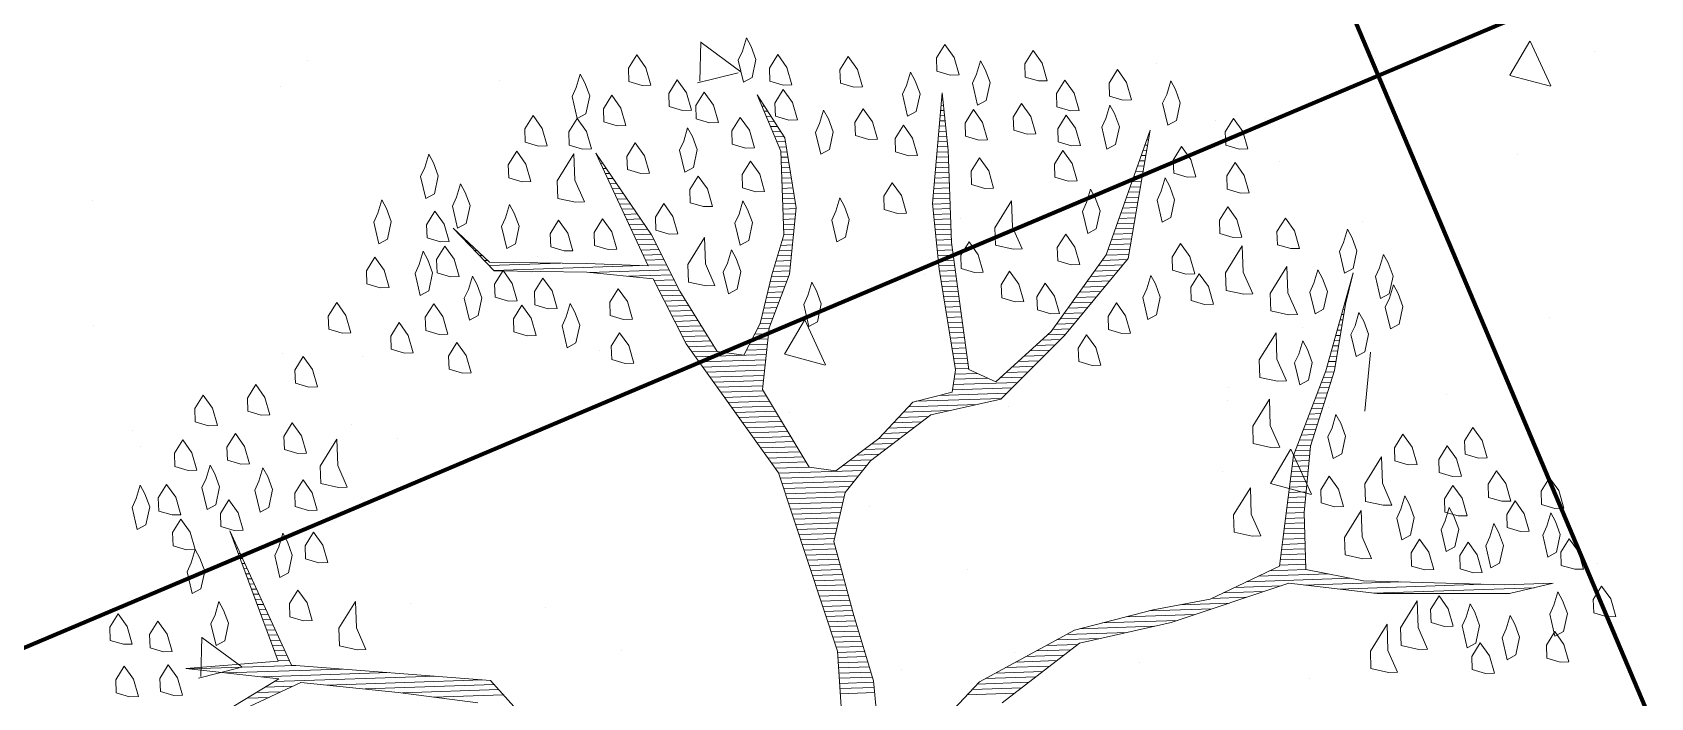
# Model space of a CAD drawing. Header units: millimetres. Extents: x 111 to 1506, y 14 to 566.
# Drawn here: x 249.365 to 251.54, y 180.723 to 181.618 of the extents above; entities that cross this region are included whole.
import ezdxf

# ---------------------------------------------------------------- set-up
doc = ezdxf.new("R2010")
doc.units = ezdxf.units.MM
for name, color, linetype, lineweight in [('ARBOLES', 78, 'Continuous', 5), ('G', 254, 'Continuous', 5), ('GRASS', 56, 'Continuous', 0)]:
    doc.layers.add(name, color=color, linetype=linetype, lineweight=lineweight)

# ---------------------------------------------------------------- blocks, each defined once
blk = doc.blocks.new('*X16')
at = {"color": 0}
for p, q in [((17.5775, 17.92), (17.578, 17.92)), ((17.5814, 17.91), (17.584, 17.91)), ((17.5852, 17.9), (17.59, 17.9)), ((17.5891, 17.89), (17.596, 17.89)), ((17.5929, 17.88), (17.602, 17.88)), ((17.9297, 17.88), (17.9364, 17.88)), ((17.9309, 17.89), (17.9356, 17.89)), ((17.9321, 17.9), (17.9348, 17.9)), ((17.9333, 17.91), (17.9341, 17.91)), ((17.5967, 17.87), (17.608, 17.87)), ((17.6006, 17.86), (17.614, 17.86)), ((17.6044, 17.85), (17.62, 17.85)), ((17.9261, 17.85), (17.9387, 17.85)), ((17.9273, 17.86), (17.9379, 17.86)), ((17.9285, 17.87), (17.9371, 17.87)), ((17.2621, 17.82), (17.2622, 17.82)), ((17.6083, 17.84), (17.626, 17.84)), ((17.6121, 17.83), (17.6285, 17.83)), ((17.616, 17.82), (17.6298, 17.82)), ((17.9225, 17.82), (17.941, 17.82)), ((17.9237, 17.83), (17.9402, 17.83)), ((17.9249, 17.84), (17.9395, 17.84)), ((18.33, 17.82), (18.3316, 17.82)), ((17.2663, 17.81), (17.2685, 17.81)), ((17.2706, 17.8), (17.2748, 17.8)), ((17.2748, 17.79), (17.2811, 17.79)), ((17.6191, 17.81), (17.631, 17.81)), ((17.6191, 17.8), (17.6323, 17.8)), ((17.6191, 17.79), (17.6335, 17.79)), ((17.9189, 17.79), (17.9423, 17.79)), ((17.9201, 17.8), (17.9423, 17.8)), ((17.9213, 17.81), (17.9418, 17.81)), ((18.3182, 17.79), (18.3254, 17.79)), ((18.3221, 17.8), (18.3275, 17.8)), ((18.3261, 17.81), (18.3296, 17.81)), ((17.279, 17.78), (17.2874, 17.78)), ((17.2832, 17.77), (17.2937, 17.77)), ((17.2875, 17.76), (17.3001, 17.76)), ((17.6191, 17.78), (17.6348, 17.78)), ((17.6191, 17.77), (17.636, 17.77)), ((17.6191, 17.76), (17.6373, 17.76)), ((17.9153, 17.76), (17.9423, 17.76)), ((17.9165, 17.77), (17.9423, 17.77)), ((17.9177, 17.78), (17.9423, 17.78)), ((18.3064, 17.76), (18.3192, 17.76)), ((18.3104, 17.77), (18.3213, 17.77)), ((18.3143, 17.78), (18.3234, 17.78)), ((17.2917, 17.75), (17.3064, 17.75)), ((17.2959, 17.74), (17.3127, 17.74)), ((17.3002, 17.73), (17.319, 17.73)), ((17.6191, 17.75), (17.6385, 17.75)), ((17.6191, 17.74), (17.6398, 17.74)), ((17.6191, 17.73), (17.641, 17.73)), ((17.9117, 17.73), (17.9423, 17.73)), ((17.9129, 17.74), (17.9423, 17.74)), ((17.9141, 17.75), (17.9423, 17.75)), ((18.2946, 17.73), (18.313, 17.73)), ((18.2986, 17.74), (18.3151, 17.74)), ((18.3025, 17.75), (18.3171, 17.75)), ((17.3044, 17.72), (17.3253, 17.72)), ((17.3086, 17.71), (17.3316, 17.71)), ((17.3129, 17.7), (17.3379, 17.7)), ((17.6191, 17.72), (17.6423, 17.72)), ((17.6191, 17.71), (17.6435, 17.71)), ((17.6191, 17.7), (17.6445, 17.7)), ((17.9083, 17.7), (17.9423, 17.7)), ((17.9093, 17.71), (17.9423, 17.71)), ((17.9105, 17.72), (17.9423, 17.72)), ((18.2829, 17.7), (18.3068, 17.7)), ((18.2868, 17.71), (18.3089, 17.71)), ((18.2907, 17.72), (18.3109, 17.72)), ((16.9852, 17.68), (16.9856, 17.68)), ((16.9942, 17.67), (16.9956, 17.67)), ((17.3171, 17.69), (17.3443, 17.69)), ((17.3213, 17.68), (17.3506, 17.68)), ((17.3256, 17.67), (17.3569, 17.67)), ((17.6191, 17.69), (17.6431, 17.69)), ((17.6191, 17.68), (17.6418, 17.68)), ((17.6191, 17.67), (17.6405, 17.67)), ((17.909, 17.69), (17.9423, 17.69)), ((17.9097, 17.68), (17.9423, 17.68)), ((17.9103, 17.67), (17.9423, 17.67)), ((18.2711, 17.67), (18.3006, 17.67)), ((18.275, 17.68), (18.3027, 17.68)), ((18.2789, 17.69), (18.3047, 17.69)), ((17.0032, 17.66), (17.0056, 17.66)), ((17.0122, 17.65), (17.0156, 17.65)), ((17.0212, 17.64), (17.0256, 17.64)), ((17.0302, 17.63), (17.0356, 17.63)), ((17.3298, 17.66), (17.3632, 17.66)), ((17.334, 17.65), (17.368, 17.65)), ((17.3382, 17.64), (17.3727, 17.64)), ((17.3425, 17.63), (17.3773, 17.63)), ((17.6124, 17.63), (17.6351, 17.63)), ((17.6157, 17.64), (17.6365, 17.64)), ((17.619, 17.65), (17.6378, 17.65)), ((17.6191, 17.66), (17.6391, 17.66)), ((17.911, 17.66), (17.9423, 17.66)), ((17.9117, 17.65), (17.9423, 17.65)), ((17.9123, 17.64), (17.9423, 17.64)), ((17.913, 17.63), (17.9423, 17.63)), ((18.2554, 17.63), (18.2923, 17.63)), ((18.2593, 17.64), (18.2944, 17.64)), ((18.2632, 17.65), (18.2965, 17.65)), ((18.2671, 17.66), (18.2985, 17.66)), ((17.0392, 17.62), (17.0456, 17.62)), ((17.0482, 17.61), (17.1861, 17.61)), ((17.0572, 17.6), (17.3444, 17.6)), ((17.3467, 17.62), (17.3819, 17.62)), ((17.3509, 17.61), (17.3865, 17.61)), ((17.3552, 17.6), (17.3911, 17.6)), ((17.6024, 17.6), (17.6311, 17.6)), ((17.6057, 17.61), (17.6325, 17.61)), ((17.6091, 17.62), (17.6338, 17.62)), ((17.9137, 17.62), (17.9428, 17.62)), ((17.9143, 17.61), (17.9438, 17.61)), ((17.915, 17.6), (17.9448, 17.6)), ((18.2436, 17.6), (18.2861, 17.6)), ((18.2475, 17.61), (18.2882, 17.61)), ((18.2514, 17.62), (18.2903, 17.62)), ((17.2417, 17.59), (17.3957, 17.59)), ((17.3167, 17.58), (17.4003, 17.58)), ((17.3657, 17.57), (17.405, 17.57)), ((17.5926, 17.57), (17.6261, 17.57)), ((17.5957, 17.58), (17.6285, 17.58)), ((17.5991, 17.59), (17.6298, 17.59)), ((17.9157, 17.59), (17.9459, 17.59)), ((17.9163, 17.58), (17.9469, 17.58)), ((17.9172, 17.57), (17.9479, 17.57)), ((18.2241, 17.57), (18.2717, 17.57)), ((18.2317, 17.58), (18.2805, 17.58)), ((18.2394, 17.59), (18.284, 17.59)), ((17.3704, 17.56), (17.4096, 17.56)), ((17.3751, 17.55), (17.4142, 17.55)), ((17.3797, 17.54), (17.4197, 17.54)), ((17.5844, 17.54), (17.6136, 17.54)), ((17.5872, 17.55), (17.6178, 17.55)), ((17.5899, 17.56), (17.6219, 17.56)), ((17.9186, 17.56), (17.949, 17.56)), ((17.9199, 17.55), (17.95, 17.55)), ((17.9212, 17.54), (17.951, 17.54)), ((18.2011, 17.54), (18.2452, 17.54)), ((18.2088, 17.55), (18.254, 17.55)), ((18.2164, 17.56), (18.2628, 17.56)), ((17.3844, 17.53), (17.4254, 17.53)), ((17.3891, 17.52), (17.4311, 17.52)), ((17.3937, 17.51), (17.4369, 17.51)), ((17.5762, 17.51), (17.6011, 17.51)), ((17.579, 17.52), (17.6053, 17.52)), ((17.5817, 17.53), (17.6094, 17.53)), ((17.9225, 17.53), (17.9521, 17.53)), ((17.9238, 17.52), (17.9531, 17.52)), ((17.9251, 17.51), (17.9541, 17.51)), ((18.1782, 17.51), (18.2187, 17.51)), ((18.1858, 17.52), (18.2276, 17.52)), ((18.1935, 17.53), (18.2364, 17.53)), ((18.7067, 17.51), (18.7077, 17.51)), ((18.7099, 17.52), (18.7105, 17.52)), ((18.7131, 17.53), (18.7134, 17.53)), ((17.3984, 17.5), (17.4426, 17.5)), ((17.4031, 17.49), (17.4483, 17.49)), ((17.4077, 17.48), (17.454, 17.48)), ((17.568, 17.48), (17.5886, 17.48)), ((17.5708, 17.49), (17.5928, 17.49)), ((17.5735, 17.5), (17.5969, 17.5)), ((17.9264, 17.5), (17.9552, 17.5)), ((17.9277, 17.49), (17.9562, 17.49)), ((17.929, 17.48), (17.9572, 17.48)), ((18.1553, 17.48), (18.1923, 17.48)), ((18.1629, 17.49), (18.2011, 17.49)), ((18.1706, 17.5), (18.2099, 17.5)), ((18.6971, 17.48), (18.6991, 17.48)), ((18.7003, 17.49), (18.7019, 17.49)), ((18.7035, 17.5), (18.7048, 17.5)), ((17.4124, 17.47), (17.4597, 17.47)), ((17.4171, 17.46), (17.4654, 17.46)), ((17.4217, 17.45), (17.4711, 17.45)), ((17.5509, 17.45), (17.582, 17.45)), ((17.5566, 17.46), (17.5834, 17.46)), ((17.5623, 17.47), (17.5849, 17.47)), ((17.9303, 17.47), (17.9583, 17.47)), ((17.9316, 17.46), (17.9593, 17.46)), ((17.9329, 17.45), (17.9604, 17.45)), ((18.1323, 17.45), (18.1658, 17.45)), ((18.14, 17.46), (18.1746, 17.46)), ((18.1476, 17.47), (18.1834, 17.47)), ((18.6876, 17.45), (18.6931, 17.45)), ((18.6908, 17.46), (18.6951, 17.46)), ((18.694, 17.47), (18.6971, 17.47)), ((17.4276, 17.44), (17.4769, 17.44)), ((17.4343, 17.43), (17.4826, 17.43)), ((17.441, 17.42), (17.5777, 17.42)), ((17.5394, 17.43), (17.5792, 17.43)), ((17.5452, 17.44), (17.5806, 17.44)), ((17.9342, 17.44), (17.9614, 17.44)), ((17.9355, 17.43), (17.9624, 17.43)), ((17.9368, 17.42), (17.9635, 17.42)), ((18.0985, 17.42), (18.136, 17.42)), ((18.1103, 17.43), (18.1467, 17.43)), ((18.1221, 17.44), (18.157, 17.44)), ((18.6781, 17.42), (18.6871, 17.42)), ((18.6812, 17.43), (18.6891, 17.43)), ((18.6844, 17.44), (18.6911, 17.44)), ((17.4476, 17.41), (17.5763, 17.41)), ((17.4543, 17.4), (17.5749, 17.4)), ((17.461, 17.39), (17.5734, 17.39)), ((17.4676, 17.38), (17.572, 17.38)), ((17.9381, 17.41), (17.9645, 17.41)), ((17.9394, 17.4), (17.9655, 17.4)), ((17.9407, 17.39), (17.9666, 17.39)), ((17.942, 17.38), (17.9676, 17.38)), ((18.0512, 17.38), (18.0931, 17.38)), ((18.063, 17.39), (18.1038, 17.39)), ((18.0748, 17.4), (18.1146, 17.4)), ((18.0867, 17.41), (18.1253, 17.41)), ((18.6653, 17.38), (18.6791, 17.38)), ((18.6685, 17.39), (18.6811, 17.39)), ((18.6717, 17.4), (18.6831, 17.4)), ((18.6749, 17.41), (18.6851, 17.41)), ((17.4743, 17.37), (17.5706, 17.37)), ((17.481, 17.36), (17.5692, 17.36)), ((17.4876, 17.35), (17.5695, 17.35)), ((17.9367, 17.35), (18.061, 17.35)), ((17.9387, 17.36), (18.004, 17.36)), ((17.9407, 17.37), (17.984, 17.37)), ((18.0276, 17.36), (18.0717, 17.36)), ((18.0394, 17.37), (18.0824, 17.37)), ((18.6555, 17.35), (18.6727, 17.35)), ((18.659, 17.36), (18.6751, 17.36)), ((18.6621, 17.37), (18.6771, 17.37)), ((17.4943, 17.34), (17.5751, 17.34)), ((17.501, 17.33), (17.5807, 17.33)), ((17.5076, 17.32), (17.5862, 17.32)), ((17.8637, 17.32), (18.0288, 17.32)), ((17.9087, 17.33), (18.0396, 17.33)), ((17.9347, 17.34), (18.0503, 17.34)), ((18.6429, 17.32), (18.6621, 17.32)), ((18.6471, 17.33), (18.6656, 17.33)), ((18.6513, 17.34), (18.6692, 17.34)), ((17.5143, 17.31), (17.5918, 17.31)), ((17.521, 17.3), (17.5973, 17.3)), ((17.5276, 17.29), (17.6029, 17.29)), ((17.8287, 17.29), (17.887, 17.29)), ((17.8387, 17.3), (17.9283, 17.3)), ((17.8487, 17.31), (17.9816, 17.31)), ((18.6303, 17.29), (18.6515, 17.29)), ((18.6345, 17.3), (18.6551, 17.3)), ((18.6387, 17.31), (18.6586, 17.31)), ((17.5343, 17.28), (17.6084, 17.28)), ((17.541, 17.27), (17.614, 17.27)), ((17.5476, 17.26), (17.6195, 17.26)), ((17.7987, 17.26), (17.845, 17.26)), ((17.8087, 17.27), (17.859, 17.27)), ((17.8187, 17.28), (17.873, 17.28)), ((18.6176, 17.26), (18.6409, 17.26)), ((18.6218, 17.27), (18.6445, 17.27)), ((18.626, 17.28), (18.648, 17.28)), ((17.5543, 17.25), (17.6251, 17.25)), ((17.561, 17.24), (17.6307, 17.24)), ((17.5676, 17.23), (17.6362, 17.23)), ((17.7599, 17.23), (17.803, 17.23)), ((17.7741, 17.24), (17.817, 17.24)), ((17.7884, 17.25), (17.831, 17.25)), ((18.605, 17.23), (18.6303, 17.23)), ((18.6092, 17.24), (18.6339, 17.24)), ((18.6134, 17.25), (18.6374, 17.25)), ((17.5743, 17.22), (17.6418, 17.22)), ((17.581, 17.21), (17.6473, 17.21)), ((17.5876, 17.2), (17.6529, 17.2)), ((17.717, 17.2), (17.7653, 17.2)), ((17.7313, 17.21), (17.775, 17.21)), ((17.7456, 17.22), (17.789, 17.22)), ((18.5924, 17.2), (18.6215, 17.2)), ((18.5966, 17.21), (18.6233, 17.21)), ((18.6008, 17.22), (18.6268, 17.22)), ((17.5939, 17.19), (17.7568, 17.19)), ((17.5968, 17.18), (17.7482, 17.18)), ((17.5998, 17.17), (17.7396, 17.17)), ((18.5853, 17.17), (18.6175, 17.17)), ((18.5868, 17.18), (18.6189, 17.18)), ((18.5884, 17.19), (18.6202, 17.19)), ((17.6027, 17.16), (17.731, 17.16)), ((17.6056, 17.15), (17.7225, 17.15)), ((17.6085, 17.14), (17.7189, 17.14)), ((17.6115, 17.13), (17.7161, 17.13)), ((18.5789, 17.13), (18.6122, 17.13)), ((18.5805, 17.14), (18.6135, 17.14)), ((18.5821, 17.15), (18.6149, 17.15)), ((18.5837, 17.16), (18.6162, 17.16)), ((16.5321, 17.11), (16.5325, 17.11)), ((16.5355, 17.1), (16.5367, 17.1)), ((17.6144, 17.12), (17.7134, 17.12)), ((17.6173, 17.11), (17.7107, 17.11)), ((17.6203, 17.1), (17.7079, 17.1)), ((18.5742, 17.1), (18.6082, 17.1)), ((18.5758, 17.11), (18.6095, 17.11)), ((18.5774, 17.12), (18.6109, 17.12)), ((16.5388, 17.09), (16.5409, 17.09)), ((16.5421, 17.08), (16.5451, 17.08)), ((16.5454, 17.07), (16.5493, 17.07)), ((17.6232, 17.09), (17.7052, 17.09)), ((17.6261, 17.08), (17.7025, 17.08)), ((17.629, 17.07), (17.6998, 17.07)), ((18.5695, 17.07), (18.6056, 17.07)), ((18.571, 17.08), (18.6056, 17.08)), ((18.5726, 17.09), (18.6069, 17.09)), ((16.5488, 17.06), (16.5535, 17.06)), ((16.5521, 17.05), (16.5577, 17.05)), ((16.5554, 17.04), (16.5619, 17.04)), ((17.632, 17.06), (17.697, 17.06)), ((17.6349, 17.05), (17.6968, 17.05)), ((17.6378, 17.04), (17.6992, 17.04)), ((18.5647, 17.04), (18.6056, 17.04)), ((18.5663, 17.05), (18.6056, 17.05)), ((18.5679, 17.06), (18.6056, 17.06)), ((16.5588, 17.03), (16.566, 17.03)), ((16.5621, 17.02), (16.5702, 17.02)), ((16.5654, 17.01), (16.5744, 17.01)), ((17.6407, 17.03), (17.7015, 17.03)), ((17.6437, 17.02), (17.7039, 17.02)), ((17.6466, 17.01), (17.7062, 17.01)), ((18.5598, 17.01), (18.6056, 17.01)), ((18.5615, 17.02), (18.6056, 17.02)), ((18.5632, 17.03), (18.6056, 17.03)), ((16.5688, 17), (16.5786, 17)), ((16.5721, 16.99), (16.5828, 16.99)), ((16.5754, 16.98), (16.587, 16.98)), ((17.6495, 17), (17.7086, 17)), ((17.6524, 16.99), (17.7109, 16.99)), ((17.6554, 16.98), (17.7133, 16.98)), ((18.5548, 16.98), (18.6056, 16.98)), ((18.5565, 16.99), (18.6056, 16.99)), ((18.5582, 17), (18.6056, 17)), ((16.5788, 16.97), (16.5912, 16.97)), ((16.5821, 16.96), (16.5954, 16.96)), ((16.5854, 16.95), (16.5996, 16.95)), ((17.6583, 16.97), (17.7156, 16.97)), ((17.6612, 16.96), (17.718, 16.96)), ((17.6642, 16.95), (17.7204, 16.95)), ((18.4896, 16.95), (18.6918, 16.95)), ((18.5125, 16.96), (18.6485, 16.96)), ((18.5353, 16.97), (18.6056, 16.97)), ((16.5888, 16.94), (16.6038, 16.94)), ((16.5921, 16.93), (16.608, 16.93)), ((16.5954, 16.92), (16.6122, 16.92)), ((17.6671, 16.94), (17.7227, 16.94)), ((17.67, 16.93), (17.7251, 16.93)), ((17.6729, 16.92), (17.7274, 16.92)), ((18.4211, 16.92), (18.4892, 16.92)), ((18.4439, 16.93), (18.523, 16.93)), ((18.4668, 16.94), (18.5567, 16.94)), ((18.6009, 16.94), (18.7864, 16.94)), ((18.6675, 16.93), (18.9464, 16.93)), ((18.7342, 16.92), (19.0449, 16.92)), ((16.5988, 16.91), (16.6164, 16.91)), ((16.6021, 16.9), (16.6206, 16.9)), ((16.6054, 16.89), (16.6248, 16.89)), ((16.6088, 16.88), (16.629, 16.88)), ((17.6759, 16.91), (17.7298, 16.91)), ((17.6788, 16.9), (17.7324, 16.9)), ((17.6817, 16.89), (17.7351, 16.89)), ((17.6846, 16.88), (17.7378, 16.88)), ((18.2095, 16.88), (18.3542, 16.88)), ((18.2545, 16.89), (18.388, 16.89)), ((18.2995, 16.9), (18.4217, 16.9)), ((18.3608, 16.91), (18.4555, 16.91)), ((16.443, 16.85), (16.6488, 16.85)), ((16.6121, 16.87), (16.6331, 16.87)), ((16.6154, 16.86), (16.6373, 16.86)), ((17.6876, 16.87), (17.7404, 16.87)), ((17.6905, 16.86), (17.7431, 16.86)), ((17.6934, 16.85), (17.7458, 16.85)), ((18.1192, 16.85), (18.2036, 16.85)), ((18.1392, 16.86), (18.2561, 16.86)), ((18.1645, 16.87), (18.3086, 16.87)), ((16.513, 16.84), (16.7388, 16.84)), ((16.583, 16.83), (16.8288, 16.83)), ((16.6062, 16.82), (16.9188, 16.82)), ((17.6957, 16.84), (17.7484, 16.84)), ((17.6961, 16.83), (17.7511, 16.83)), ((17.6964, 16.82), (17.7538, 16.82)), ((18.0592, 16.82), (18.1324, 16.82)), ((18.0792, 16.83), (18.1463, 16.83)), ((18.0992, 16.84), (18.1601, 16.84)), ((16.5531, 16.79), (16.5956, 16.79)), ((16.5708, 16.8), (16.6189, 16.8)), ((16.5885, 16.81), (16.6422, 16.81)), ((16.7083, 16.81), (17.0088, 16.81)), ((16.7816, 16.8), (17.0309, 16.8)), ((16.8532, 16.79), (17.0394, 16.79)), ((17.6967, 16.81), (17.7564, 16.81)), ((17.6971, 16.8), (17.7591, 16.8)), ((17.6974, 16.79), (17.7618, 16.79)), ((17.9992, 16.79), (18.0909, 16.79)), ((18.0192, 16.8), (18.1047, 16.8)), ((18.0392, 16.81), (18.1186, 16.81)), ((16.9132, 16.78), (17.0478, 16.78)), ((17.6977, 16.78), (17.7639, 16.78)), ((17.6981, 16.77), (17.7645, 16.77)), ((17.6984, 16.76), (17.7651, 16.76)), ((17.9535, 16.76), (18.0494, 16.76)), ((17.9635, 16.77), (18.0632, 16.77)), ((17.9792, 16.78), (18.0771, 16.78)), ((17.9435, 16.75), (18.0355, 16.75))]:
    blk.add_line(p, q, dxfattribs=at)
blk = doc.blocks.new('E1E')
at = {"layer": 'ARBOLES', "ltscale": 0.2}
for p, q in [((96.7825, 58.4946), (96.7278, 58.4546)), ((96.8025, 58.431), (96.78, 58.4907)), ((96.8019, 58.4317), (96.7246, 58.4514)), ((96.5104, 58.2531), (96.5104, 58.2531)), ((96.1659, 58.1962), (96.1659, 58.1962)), ((96.3063, 58.1771), (96.3063, 58.1771)), ((97.0096, 58.183), (97.0096, 58.183)), ((97.032, 58.1625), (97.032, 58.1625)), ((95.7346, 58.0534), (95.7346, 58.0534)), ((96.7075, 58.0206), (96.7075, 58.0206)), ((97.1546, 58.0293), (97.1546, 58.0293)), ((96.6306, 58.0145), (96.6306, 58.0145)), ((95.5753, 57.9605), (95.5753, 57.9605)), ((96.8535, 57.957), (96.8535, 57.957)), ((96.7329, 57.9133), (96.7329, 57.9133)), ((95.3825, 57.8989), (95.3825, 57.8989)), ((95.6956, 57.8639), (95.6956, 57.8639)), ((96.3831, 57.8787), (96.3831, 57.8787)), ((97.2321, 57.8433), (97.2321, 57.8433)), ((95.1169, 57.82), (95.1169, 57.82)), ((95.8816, 57.8288), (95.8816, 57.8288)), ((96.3808, 57.7588), (96.3808, 57.7588)), ((96.0586, 57.7367), (96.0586, 57.7367)), ((96.5308, 57.6837), (96.5308, 57.6837)), ((96.1011, 57.6524), (96.0338, 57.644)), ((96.0922, 57.5891), (96.1014, 57.6522)), ((96.5309, 57.6553), (96.5309, 57.6553)), ((96.0916, 57.5886), (96.0336, 57.6433)), ((94.9516, 57.6149), (94.9516, 57.6149)), ((95.7341, 57.5948), (95.7341, 57.5948)), ((95.2942, 57.551), (95.227, 57.5425)), ((95.2854, 57.4877), (95.2946, 57.5508)), ((95.3729, 57.5622), (95.3729, 57.5622)), ((97.0189, 57.5576), (97.0189, 57.5576)), ((95.2847, 57.4872), (95.2267, 57.5419)), ((96.9955, 57.5021), (96.9955, 57.5021)), ((94.7552, 57.4724), (94.7552, 57.4724)), ((95.4096, 57.4529), (95.4096, 57.4529)), ((95.9403, 57.448), (95.9403, 57.448)), ((95.4163, 57.4332), (95.4163, 57.4332)), ((95.2543, 57.4023), (95.2543, 57.4023)), ((96.4995, 57.3914), (96.4995, 57.3914)), ((96.6945, 57.4157), (96.6945, 57.4157)), ((95.2247, 57.2935), (95.1969, 57.385)), ((95.9202, 57.3422), (95.9202, 57.3422)), ((95.7535, 57.3323), (95.7535, 57.3323)), ((95.0851, 57.311), (95.0851, 57.311)), ((95.3415, 57.2983), (95.3415, 57.2983)), ((96.3968, 57.2987), (96.3421, 57.2587)), ((96.4168, 57.2351), (96.3942, 57.2948)), ((96.2526, 57.2622), (96.2526, 57.2622)), ((96.37, 57.2738), (96.37, 57.2738)), ((96.4161, 57.2358), (96.3388, 57.2555)), ((94.9776, 57.1326), (94.9776, 57.1326)), ((96.0455, 57.1319), (96.0455, 57.1319)), ((95.3165, 57.1024), (95.3165, 57.1024)), ((95.4768, 57.0625), (95.4768, 57.0625)), ((95.5976, 57.0405), (95.5976, 57.0405)), ((95.721, 56.99), (95.721, 56.99)), ((95.1247, 56.908), (95.1247, 56.908)), ((95.3965, 56.8481), (95.3965, 56.8481)), ((95.1839, 56.7935), (95.1166, 56.785)), ((95.175, 56.7302), (95.1842, 56.7933)), ((95.1744, 56.7297), (95.1164, 56.7844)), ((95.072, 56.7062), (95.072, 56.7062))]:
    blk.add_line(p, q, dxfattribs=at)
for points in [[(96.2345, 58.3733), (96.3437, 58.3206), (96.6509, 58.4184), (96.8252, 58.2544), (96.6733, 58.4206), (96.807, 58.4879), (96.6617, 58.4466), (96.7737, 58.5977), (96.6263, 58.4386), (96.4745, 58.3944), (96.3488, 58.3618)], [(95.5632, 58.0431), (95.4838, 57.9065), (95.3588, 57.8196), (95.2064, 57.6894), (95.0676, 57.651), (94.8696, 57.5706), (94.8103, 57.5286), (94.8819, 57.5605), (95.0958, 57.6402), (95.189, 57.6583), (95.2267, 57.5738), (95.2571, 57.4704), (95.2673, 57.3425), (95.2913, 57.2362), (95.2985, 57.1849), (95.2803, 57.3482), (95.2773, 57.495), (95.2418, 57.6273), (95.231, 57.6692), (95.3147, 57.761), (95.3935, 57.8117), (95.499, 57.8898), (95.6102, 58.0251), (95.6715, 58.1849)], [(95.7164, 58.1893), (95.7692, 58.0881), (95.8387, 58.0021), (95.9139, 57.9032), (95.9263, 57.8229), (95.9075, 57.76), (95.8454, 57.6544), (95.75, 57.5886), (95.693, 57.4541), (95.6447, 57.3001), (95.6897, 57.0941), (95.6801, 57.308), (95.7154, 57.4563), (95.7681, 57.5655), (95.8158, 57.5633), (95.9193, 57.3834), (95.9802, 57.2468), (96.0243, 57.1651), (95.9714, 57.3364), (95.9215, 57.4311), (95.8354, 57.572), (95.8274, 57.6074), (95.8801, 57.6465), (95.909, 57.7217), (95.9538, 57.7962), (95.9957, 57.8071), (96.1128, 57.719), (96.1404, 57.6221), (96.1426, 57.5296), (96.173, 57.4262), (96.2324, 57.3279), (96.3004, 57.2803), (96.2302, 57.3504), (96.1752, 57.4739), (96.1686, 57.5412), (96.1563, 57.6214), (96.162, 57.6785), (96.2039, 57.6894), (96.2965, 57.6215), (96.3732, 57.5543), (96.5063, 57.4655), (96.3594, 57.6027), (96.4534, 57.6368), (96.5994, 57.694), (96.6746, 57.6651), (96.5871, 57.7041), (96.4476, 57.6498), (96.3442, 57.6194), (96.2553, 57.6966), (96.0383, 57.8338), (95.8415, 58.0658), (95.7481, 58.258)]]:
    blk.add_lwpolyline(points, dxfattribs=at)
for points in [[(96.8742, 58.5645), (96.8966, 58.5667), (96.9053, 58.5472), (96.9009, 58.5219), (96.8792, 58.5356), (96.8612, 58.5588)], [(96.8091, 58.5356), (96.8315, 58.5378), (96.8402, 58.5183), (96.8359, 58.493), (96.8142, 58.5067), (96.7961, 58.5298)], [(96.9154, 58.4894), (96.9378, 58.4916), (96.9465, 58.4721), (96.9422, 58.4468), (96.9205, 58.4605), (96.9024, 58.4836)], [(96.8511, 58.4763), (96.8735, 58.4785), (96.8822, 58.459), (96.8779, 58.4337), (96.8562, 58.4474), (96.8381, 58.4705)], [(96.7962, 58.3896), (96.7969, 58.4055), (96.7759, 58.4351), (96.7658, 58.4228), (96.7709, 58.3939), (96.7861, 58.3773), (96.7984, 58.3671)], [(96.562, 58.3554), (96.5909, 58.3605), (96.6025, 58.3345), (96.5939, 58.2839), (96.5765, 58.3229), (96.549, 58.3496)], [(96.8635, 58.326), (96.8642, 58.3419), (96.8432, 58.3715), (96.8331, 58.3592), (96.8382, 58.3303), (96.8534, 58.3137), (96.8657, 58.3036)], [(96.6603, 58.3446), (96.6828, 58.3468), (96.6914, 58.3273), (96.6871, 58.302), (96.6654, 58.3157), (96.6473, 58.3388)], [(96.8787, 58.3094), (96.9011, 58.3116), (96.9098, 58.292), (96.9055, 58.2667), (96.8838, 58.2805), (96.8657, 58.3036)], [(96.985, 58.2632), (96.9857, 58.2791), (96.9647, 58.3087), (96.9546, 58.2964), (96.9597, 58.2675), (96.9749, 58.2509), (96.9872, 58.2408)], [(96.7421, 58.2486), (96.7428, 58.2645), (96.7218, 58.2941), (96.7117, 58.2818), (96.7168, 58.2529), (96.732, 58.2363), (96.7443, 58.2261)], [(96.8187, 58.2515), (96.8411, 58.2537), (96.8498, 58.2342), (96.8455, 58.2089), (96.8238, 58.2226), (96.8057, 58.2457)], [(96.9214, 58.266), (96.9438, 58.2682), (96.9525, 58.2487), (96.9481, 58.2234), (96.9264, 58.2371), (96.9084, 58.2602)], [(96.672, 58.2485), (96.6944, 58.2507), (96.7031, 58.2312), (96.6988, 58.2059), (96.6771, 58.2196), (96.659, 58.2427)], [(96.8925, 58.1908), (96.8932, 58.2067), (96.8722, 58.2364), (96.8621, 58.2241), (96.8672, 58.1951), (96.8824, 58.1785), (96.8947, 58.1684)], [(96.8116, 58.1626), (96.8123, 58.1785), (96.7913, 58.2081), (96.7812, 58.1958), (96.7863, 58.1669), (96.8014, 58.1503), (96.8137, 58.1402)], [(96.7197, 58.1762), (96.7422, 58.1784), (96.7508, 58.1589), (96.7465, 58.1336), (96.7248, 58.1473), (96.7067, 58.1705)], [(96.9243, 58.1894), (96.9467, 58.1916), (96.9554, 58.1721), (96.9511, 58.1468), (96.9294, 58.1605), (96.9113, 58.1836)], [(96.8492, 58.1481), (96.8716, 58.1503), (96.8803, 58.1308), (96.8759, 58.1055), (96.8542, 58.1192), (96.8362, 58.1423)], [(96.6887, 58.1235), (96.7176, 58.1285), (96.7292, 58.1025), (96.7206, 58.0519), (96.7032, 58.0909), (96.6757, 58.1177)], [(96.7704, 58.0975), (96.7928, 58.0997), (96.8015, 58.0802), (96.7972, 58.0549), (96.7755, 58.0686), (96.7574, 58.0917)], [(96.9208, 58.1099), (96.9432, 58.1121), (96.9518, 58.0926), (96.9475, 58.0672), (96.9258, 58.081), (96.9077, 58.1041)], [(96.8485, 58.0621), (96.8709, 58.0643), (96.8796, 58.0448), (96.8753, 58.0195), (96.8536, 58.0332), (96.8355, 58.0563)], [(96.7943, 57.9912), (96.8167, 57.9934), (96.8254, 57.9739), (96.8211, 57.9486), (96.7994, 57.9623), (96.7813, 57.9854)], [(96.7771, 57.89), (96.7995, 57.8922), (96.8082, 57.8727), (96.8038, 57.8474), (96.7821, 57.8611), (96.764, 57.8842)], [(96.5725, 57.8769), (96.5949, 57.879), (96.6036, 57.8595), (96.5993, 57.8342), (96.5776, 57.848), (96.5595, 57.8711)], [(96.6715, 57.882), (96.6939, 57.8842), (96.7026, 57.8647), (96.6983, 57.8394), (96.6766, 57.8531), (96.6585, 57.8762)], [(96.6311, 57.8328), (96.6535, 57.835), (96.6622, 57.8155), (96.6578, 57.7902), (96.6362, 57.8039), (96.6181, 57.827)], [(96.4981, 57.7814), (96.5205, 57.7836), (96.5292, 57.7641), (96.5249, 57.7388), (96.5032, 57.7525), (96.4851, 57.7756)], [(96.6145, 57.7475), (96.6152, 57.7634), (96.5942, 57.793), (96.5841, 57.7807), (96.5892, 57.7518), (96.6044, 57.7352), (96.6167, 57.7251)], [(96.7034, 57.7403), (96.7041, 57.7562), (96.6832, 57.7859), (96.673, 57.7736), (96.6781, 57.7446), (96.6933, 57.728), (96.7056, 57.7179)], [(96.7475, 57.7989), (96.7699, 57.8011), (96.7786, 57.7816), (96.7743, 57.7563), (96.7526, 57.77), (96.7345, 57.7931)], [(95.0025, 57.7623), (95.0314, 57.7674), (95.0429, 57.7413), (95.0343, 57.6907), (95.0169, 57.7298), (94.9894, 57.7565)], [(96.3347, 57.7632), (96.3571, 57.7654), (96.3658, 57.7459), (96.3615, 57.7206), (96.3398, 57.7343), (96.3217, 57.7574)], [(96.4511, 57.7293), (96.4519, 57.7452), (96.4309, 57.7748), (96.4208, 57.7625), (96.4258, 57.7336), (96.441, 57.717), (96.4533, 57.7069)], [(96.5473, 57.7409), (96.5697, 57.7431), (96.5784, 57.7236), (96.5741, 57.6983), (96.5524, 57.712), (96.5343, 57.7351)], [(96.6492, 57.7396), (96.6716, 57.7417), (96.6803, 57.7222), (96.676, 57.6969), (96.6543, 57.7107), (96.6362, 57.7338)], [(96.7967, 57.6883), (96.7974, 57.7042), (96.7764, 57.7339), (96.7663, 57.7216), (96.7714, 57.6927), (96.7866, 57.676), (96.7989, 57.6659)], [(94.8565, 57.7051), (94.8789, 57.7072), (94.8876, 57.6877), (94.8832, 57.6624), (94.8616, 57.6761), (94.8435, 57.6993)], [(94.9714, 57.7095), (95.0003, 57.7146), (95.0119, 57.6885), (95.0033, 57.6379), (94.9859, 57.677), (94.9584, 57.7037)], [(96.483, 57.7279), (96.5054, 57.7301), (96.5141, 57.7106), (96.5097, 57.6853), (96.488, 57.699), (96.4699, 57.7221)], [(96.3637, 57.6982), (96.3861, 57.7003), (96.3948, 57.6808), (96.3905, 57.6555), (96.3688, 57.6692), (96.3507, 57.6924)], [(96.6854, 57.6933), (96.7078, 57.6955), (96.7165, 57.676), (96.7122, 57.6507), (96.6905, 57.6644), (96.6724, 57.6875)], [(94.8529, 57.6255), (94.8536, 57.6414), (94.8326, 57.6711), (94.8225, 57.6588), (94.8276, 57.6299), (94.8428, 57.6132), (94.8551, 57.6031)], [(94.9201, 57.6321), (94.9208, 57.648), (94.8999, 57.6776), (94.8898, 57.6653), (94.8948, 57.6364), (94.91, 57.6198), (94.9223, 57.6097)], [(94.9469, 57.6596), (94.9693, 57.6618), (94.978, 57.6423), (94.9736, 57.6169), (94.9519, 57.6307), (94.9339, 57.6538)], [(96.6023, 57.6174), (96.603, 57.6333), (96.582, 57.6629), (96.5719, 57.6506), (96.577, 57.6217), (96.5922, 57.6051), (96.6045, 57.595)], [(96.6883, 57.6167), (96.689, 57.6326), (96.6681, 57.6622), (96.6579, 57.6499), (96.663, 57.621), (96.6782, 57.6044), (96.6905, 57.5943)], [(94.7517, 57.6428), (94.7741, 57.645), (94.7828, 57.6255), (94.7785, 57.6002), (94.7568, 57.6139), (94.7387, 57.637)], [(95.2902, 57.641), (95.3192, 57.6461), (95.3307, 57.6201), (95.3221, 57.5695), (95.3047, 57.6085), (95.2772, 57.6352)], [(96.4946, 57.6317), (96.517, 57.6339), (96.5257, 57.6144), (96.5214, 57.5891), (96.4997, 57.6028), (96.4816, 57.626)], [(96.7541, 57.5914), (96.7548, 57.6073), (96.7339, 57.637), (96.7237, 57.6247), (96.7288, 57.5958), (96.744, 57.5791), (96.7563, 57.569)], [(94.7959, 57.5612), (94.7966, 57.5771), (94.7756, 57.6067), (94.7655, 57.5944), (94.7705, 57.5655), (94.7857, 57.5489), (94.798, 57.5388)], [(95.1103, 57.6076), (95.1392, 57.6127), (95.1508, 57.5867), (95.1421, 57.5361), (95.1248, 57.5751), (95.0973, 57.6019)], [(96.2604, 57.5976), (96.2893, 57.6027), (96.3009, 57.5767), (96.2923, 57.5261), (96.2749, 57.5651), (96.2474, 57.5918)], [(96.4295, 57.6028), (96.452, 57.605), (96.4606, 57.5855), (96.4563, 57.5602), (96.4346, 57.5739), (96.4165, 57.597)], [(95.0105, 57.5866), (95.0329, 57.5888), (95.0416, 57.5693), (95.0373, 57.544), (95.0156, 57.5577), (94.9975, 57.5808)], [(96.1021, 57.5505), (96.1028, 57.5664), (96.0818, 57.596), (96.0717, 57.5837), (96.0768, 57.5548), (96.092, 57.5382), (96.1043, 57.5281)], [(96.2424, 57.5506), (96.2431, 57.5665), (96.2221, 57.5961), (96.212, 57.5838), (96.2171, 57.5549), (96.2322, 57.5383), (96.2445, 57.5282)], [(94.7091, 57.5459), (94.7315, 57.5481), (94.7402, 57.5286), (94.7359, 57.5033), (94.7142, 57.517), (94.6961, 57.5401)], [(94.9361, 57.5613), (94.9585, 57.5634), (94.9672, 57.5439), (94.9629, 57.5186), (94.9412, 57.5323), (94.9231, 57.5555)], [(95.0836, 57.51), (95.0843, 57.5259), (95.0633, 57.5556), (95.0532, 57.5433), (95.0583, 57.5144), (95.0735, 57.4977), (95.0858, 57.4876)], [(95.1841, 57.547), (95.2065, 57.5492), (95.2151, 57.5296), (95.2108, 57.5043), (95.1891, 57.5181), (95.171, 57.5412)], [(96.5069, 57.5515), (96.5358, 57.5566), (96.5474, 57.5306), (96.5388, 57.48), (96.5214, 57.519), (96.4939, 57.5457)], [(96.5995, 57.5537), (96.6219, 57.5559), (96.6306, 57.5364), (96.6262, 57.5111), (96.6045, 57.5248), (96.5865, 57.548)], [(94.9332, 57.4976), (94.934, 57.5135), (94.913, 57.5432), (94.9029, 57.5309), (94.9079, 57.502), (94.9231, 57.4853), (94.9354, 57.4752)], [(95.0099, 57.5006), (95.0106, 57.5165), (94.9896, 57.5461), (94.9795, 57.5338), (94.9846, 57.5049), (94.9998, 57.4883), (95.0121, 57.4782)], [(96.3472, 57.5427), (96.3696, 57.5449), (96.3783, 57.5254), (96.374, 57.5001), (96.3523, 57.5138), (96.3342, 57.5369)], [(94.7865, 57.4946), (94.8089, 57.4968), (94.8176, 57.4773), (94.8133, 57.452), (94.7916, 57.4657), (94.7735, 57.4889)], [(95.1125, 57.5151), (95.1414, 57.5202), (95.153, 57.4942), (95.1444, 57.4436), (95.127, 57.4826), (95.0995, 57.5093)], [(95.3157, 57.4965), (95.3446, 57.5015), (95.3561, 57.4755), (95.3475, 57.4249), (95.3301, 57.4639), (95.3026, 57.4907)], [(96.2547, 57.4704), (96.2554, 57.4863), (96.2344, 57.5159), (96.2243, 57.5036), (96.2294, 57.4747), (96.2446, 57.4581), (96.2569, 57.448)], [(94.8545, 57.447), (94.8552, 57.4629), (94.8342, 57.4925), (94.8241, 57.4802), (94.8292, 57.4513), (94.8444, 57.4347), (94.8567, 57.4246)], [(94.8906, 57.4709), (94.913, 57.4731), (94.9217, 57.4535), (94.9174, 57.4282), (94.8957, 57.442), (94.8776, 57.4651)], [(94.9933, 57.4854), (95.0157, 57.4876), (95.0243, 57.4681), (95.02, 57.4428), (94.9983, 57.4565), (94.9802, 57.4796)], [(95.2362, 57.4299), (95.2369, 57.4458), (95.2159, 57.4754), (95.2058, 57.4631), (95.2109, 57.4342), (95.2261, 57.4176), (95.2384, 57.4075)], [(95.6337, 57.4822), (95.6561, 57.4844), (95.6648, 57.4649), (95.6605, 57.4396), (95.6388, 57.4533), (95.6207, 57.4764)], [(96.3125, 57.4805), (96.3349, 57.4827), (96.3436, 57.4632), (96.3393, 57.4379), (96.3176, 57.4516), (96.2995, 57.4747)], [(96.4268, 57.469), (96.4492, 57.4712), (96.4578, 57.4517), (96.4535, 57.4264), (96.4318, 57.4401), (96.4137, 57.4633)], [(96.5287, 57.4677), (96.5511, 57.4699), (96.5598, 57.4503), (96.5555, 57.425), (96.5338, 57.4388), (96.5157, 57.4619)], [(96.5966, 57.4901), (96.619, 57.4923), (96.6277, 57.4728), (96.6234, 57.4475), (96.6017, 57.4612), (96.5836, 57.4843)], [(96.1116, 57.4067), (96.1123, 57.4226), (96.0913, 57.4522), (96.0812, 57.4399), (96.0863, 57.411), (96.1015, 57.3944), (96.1138, 57.3842)], [(94.8531, 57.4152), (94.8755, 57.4174), (94.8842, 57.3978), (94.8798, 57.3725), (94.8581, 57.3863), (94.8401, 57.4094)], [(94.9369, 57.4369), (94.9593, 57.4391), (94.968, 57.4196), (94.9637, 57.3943), (94.942, 57.408), (94.9239, 57.4311)], [(95.0258, 57.4298), (95.0482, 57.4319), (95.0569, 57.4124), (95.0526, 57.3871), (95.0309, 57.4008), (95.0128, 57.424)], [(95.0996, 57.4392), (95.122, 57.4414), (95.1306, 57.4219), (95.1263, 57.3966), (95.1046, 57.4103), (95.0865, 57.4334)], [(95.6085, 57.4164), (95.6309, 57.4186), (95.6396, 57.3991), (95.6353, 57.3738), (95.6136, 57.3875), (95.5955, 57.4106)], [(95.727, 57.4302), (95.7494, 57.4324), (95.7581, 57.4129), (95.7538, 57.3876), (95.7321, 57.4013), (95.714, 57.4245)], [(95.7877, 57.4339), (95.8102, 57.4361), (95.8188, 57.4166), (95.8145, 57.3913), (95.7928, 57.405), (95.7747, 57.4281)], [(95.8666, 57.4144), (95.889, 57.4166), (95.8976, 57.3971), (95.8933, 57.3718), (95.8716, 57.3855), (95.8535, 57.4086)], [(96.2432, 57.4263), (96.2656, 57.4285), (96.2743, 57.4089), (96.2699, 57.3836), (96.2482, 57.3974), (96.2302, 57.4205)], [(96.382, 57.3946), (96.3827, 57.4105), (96.3617, 57.4401), (96.3516, 57.4278), (96.3567, 57.3989), (96.3719, 57.3823), (96.3842, 57.3721)], [(96.5757, 57.3795), (96.5764, 57.3954), (96.5555, 57.425), (96.5453, 57.4127), (96.5504, 57.3838), (96.5656, 57.3672), (96.5779, 57.3571)], [(95.3461, 57.3931), (95.375, 57.3982), (95.3866, 57.3722), (95.3779, 57.3216), (95.3606, 57.3606), (95.3331, 57.3873)], [(96.4911, 57.412), (96.5135, 57.4142), (96.5222, 57.3947), (96.5179, 57.3694), (96.4962, 57.3831), (96.4781, 57.4062)], [(94.9984, 57.3864), (95.0208, 57.3885), (95.0295, 57.369), (95.0252, 57.3437), (95.0035, 57.3575), (94.9854, 57.3806)], [(95.3309, 57.3396), (95.3317, 57.3555), (95.3107, 57.3851), (95.3006, 57.3728), (95.3056, 57.3439), (95.3208, 57.3273), (95.3331, 57.3172)], [(95.5984, 57.334), (95.5991, 57.3499), (95.5781, 57.3795), (95.568, 57.3672), (95.5731, 57.3383), (95.5883, 57.3217), (95.6006, 57.3116)], [(96.0177, 57.3726), (96.0401, 57.3748), (96.0488, 57.3553), (96.0444, 57.33), (96.0227, 57.3437), (96.0047, 57.3668)], [(96.2851, 57.367), (96.3075, 57.3692), (96.3162, 57.3497), (96.3119, 57.3244), (96.2902, 57.3381), (96.2721, 57.3612)], [(95.7264, 57.3442), (95.7488, 57.3464), (95.7575, 57.3269), (95.7531, 57.3016), (95.7314, 57.3153), (95.7134, 57.3384)], [(95.8225, 57.3559), (95.8514, 57.3609), (95.863, 57.3349), (95.8544, 57.2843), (95.837, 57.3233), (95.8095, 57.3501)], [(96.3545, 57.3512), (96.377, 57.3533), (96.3856, 57.3338), (96.3813, 57.3085), (96.3596, 57.3223), (96.3415, 57.3454)], [(96.4023, 57.349), (96.4247, 57.3512), (96.4334, 57.3317), (96.429, 57.3064), (96.4073, 57.3201), (96.3893, 57.3432)], [(96.4782, 57.3361), (96.5006, 57.3383), (96.5093, 57.3187), (96.5049, 57.2934), (96.4833, 57.3072), (96.4652, 57.3303)], [(95.5023, 57.3224), (95.5247, 57.3246), (95.5334, 57.305), (95.5291, 57.2797), (95.5074, 57.2935), (95.4893, 57.3166)], [(96.1891, 57.2853), (96.1898, 57.3012), (96.1688, 57.3308), (96.1587, 57.3185), (96.1637, 57.2896), (96.1789, 57.273), (96.1912, 57.2629)], [(95.2638, 57.2629), (95.2645, 57.2788), (95.2435, 57.3085), (95.2334, 57.2962), (95.2385, 57.2673), (95.2537, 57.2506), (95.266, 57.2405)], [(95.37, 57.2869), (95.3989, 57.2919), (95.4105, 57.2659), (95.4019, 57.2153), (95.3845, 57.2543), (95.357, 57.2811)], [(95.4495, 57.2833), (95.4785, 57.2884), (95.49, 57.2624), (95.4814, 57.2118), (95.464, 57.2508), (95.4365, 57.2775)], [(95.5486, 57.2884), (95.571, 57.2906), (95.5797, 57.2711), (95.5753, 57.2458), (95.5537, 57.2595), (95.5356, 57.2826)], [(95.7409, 57.2416), (95.7416, 57.2575), (95.7206, 57.2871), (95.7105, 57.2748), (95.7156, 57.2459), (95.7308, 57.2293), (95.7431, 57.2192)], [(96.2375, 57.299), (96.2599, 57.3012), (96.2686, 57.2817), (96.2643, 57.2564), (96.2426, 57.2701), (96.2245, 57.2932)], [(95.3513, 57.224), (95.352, 57.2399), (95.331, 57.2695), (95.3209, 57.2572), (95.326, 57.2283), (95.3412, 57.2117), (95.3535, 57.2015)], [(95.9021, 57.2822), (95.9245, 57.2844), (95.9332, 57.2648), (95.9288, 57.2395), (95.9071, 57.2533), (95.8891, 57.2764)], [(96.0358, 57.2794), (96.0582, 57.2816), (96.0669, 57.262), (96.0626, 57.2367), (96.0409, 57.2505), (96.0228, 57.2736)], [(96.1059, 57.2794), (96.1283, 57.2816), (96.137, 57.2621), (96.1327, 57.2368), (96.111, 57.2505), (96.0929, 57.2736)], [(96.3489, 57.2239), (96.3496, 57.2398), (96.3286, 57.2695), (96.3185, 57.2572), (96.3236, 57.2282), (96.3387, 57.2116), (96.351, 57.2015)], [(95.2291, 57.2007), (95.2298, 57.2166), (95.2088, 57.2463), (95.1987, 57.234), (95.2038, 57.2051), (95.219, 57.1884), (95.2313, 57.1783)], [(96.2671, 57.2499), (96.2896, 57.2521), (96.2982, 57.2326), (96.2939, 57.2073), (96.2722, 57.221), (96.2541, 57.2441)], [(95.5002, 57.2045), (95.5226, 57.2067), (95.5313, 57.1872), (95.527, 57.1619), (95.5053, 57.1756), (95.4872, 57.1988)], [(95.6361, 57.1793), (95.6368, 57.1952), (95.6158, 57.2249), (95.6057, 57.2126), (95.6108, 57.1837), (95.626, 57.167), (95.6383, 57.1569)], [(95.7814, 57.2206), (95.8038, 57.2228), (95.8125, 57.2033), (95.8082, 57.178), (95.7865, 57.1917), (95.7684, 57.2149)], [(95.9404, 57.2135), (95.9628, 57.2157), (95.9715, 57.1962), (95.9672, 57.1709), (95.9455, 57.1846), (95.9274, 57.2077)], [(96.0821, 57.1753), (96.0829, 57.1912), (96.0619, 57.2208), (96.0518, 57.2085), (96.0568, 57.1796), (96.072, 57.163), (96.0843, 57.1529)], [(96.1602, 57.2101), (96.1826, 57.2122), (96.1913, 57.1927), (96.187, 57.1674), (96.1653, 57.1812), (96.1472, 57.2043)], [(95.2624, 57.161), (95.2631, 57.1769), (95.2421, 57.2065), (95.232, 57.1942), (95.2371, 57.1653), (95.2523, 57.1487), (95.2646, 57.1386)], [(95.3318, 57.1451), (95.3325, 57.1611), (95.3115, 57.1907), (95.3014, 57.1784), (95.3065, 57.1495), (95.3217, 57.1329), (95.334, 57.1227)], [(95.407, 57.1864), (95.4294, 57.1886), (95.4381, 57.1691), (95.4337, 57.1438), (95.412, 57.1575), (95.3939, 57.1806)], [(95.7981, 57.1657), (95.8205, 57.1679), (95.8292, 57.1484), (95.8248, 57.1231), (95.8031, 57.1368), (95.785, 57.1599)], [(95.8718, 57.1752), (95.8942, 57.1773), (95.9029, 57.1578), (95.8986, 57.1325), (95.8769, 57.1463), (95.8588, 57.1694)], [(95.9839, 57.116), (95.9846, 57.1319), (95.9636, 57.1615), (95.9535, 57.1492), (95.9586, 57.1203), (95.9738, 57.1037), (95.9861, 57.0936)], [(95.5162, 57.1337), (95.5386, 57.1359), (95.5472, 57.1164), (95.5429, 57.0911), (95.5212, 57.1048), (95.5031, 57.1279)], [(95.6058, 57.1424), (95.6282, 57.1446), (95.6369, 57.1251), (95.6326, 57.0998), (95.6109, 57.1135), (95.5928, 57.1367)], [(95.7634, 57.1035), (95.7641, 57.1194), (95.7431, 57.149), (95.733, 57.1368), (95.7381, 57.1078), (95.7533, 57.0912), (95.7656, 57.0811)], [(96.0229, 57.1333), (96.0453, 57.1355), (96.054, 57.116), (96.0497, 57.0907), (96.028, 57.1044), (96.0099, 57.1275)], [(95.8212, 57.1137), (95.8436, 57.1159), (95.8523, 57.0964), (95.848, 57.071), (95.8263, 57.0848), (95.8082, 57.1079)], [(95.6868, 57.0305), (95.6875, 57.0464), (95.6666, 57.076), (95.6564, 57.0637), (95.6615, 57.0348), (95.6767, 57.0182), (95.689, 57.008)], [(95.887, 57.0884), (95.9094, 57.0906), (95.9181, 57.0711), (95.9138, 57.0458), (95.8921, 57.0595), (95.874, 57.0826)], [(95.5451, 57.0687), (95.5675, 57.0709), (95.5762, 57.0513), (95.5719, 57.026), (95.5502, 57.0398), (95.5321, 57.0629)], [(95.749, 57.0659), (95.7714, 57.0681), (95.7801, 57.0486), (95.7757, 57.0233), (95.7541, 57.037), (95.736, 57.0601)]]:
    blk.add_lwpolyline(points, close=True, dxfattribs=at)
at = {"layer": 'ARBOLES', "ltscale": 0.2, "xscale": 0.8372139817761642, "yscale": 0.8372139817761642, "zscale": 0.8372139817761642, "rotation": 204.0028523145856}
blk.add_blockref('*X16', (103.6395, 76.9735), dxfattribs=at)

msp = doc.modelspace()

# ---------------------------------------------------------------- hatches: boundary and pattern name
at = {"layer": 'G', "lineweight": 100, "ltscale": 1000}
h = msp.add_hatch(dxfattribs=at)
h.set_pattern_fill('AR-HBONE', color=256, scale=0.046, angle=-22.08523, style=0)
h.set_pattern_definition([(22.914772, (777.23143, 1670.63463), (0.097837146, 0.241122153), [0.552, -0.184]), (112.914772, (777.40091, 1670.70627), (0.097837146, 0.241122153), [0.552, -0.184])])
edge = h.paths.add_edge_path()
edge.add_line((221.74739, 201.07699), (222.24177, 203.56684))
edge.add_line((222.24177, 203.56684), (283.25265, 176.18215))
edge.add_line((283.25265, 176.18215), (282.61554, 174.27589))
edge.add_line((282.61554, 174.27589), (222.04443, 201.46319))
at = {"layer": 'GRASS', "lineweight": 100, "ltscale": 1000, "true_color": 0x636466}
h = msp.add_hatch(dxfattribs=at)
h.set_pattern_fill('ANSI37', color=251, scale=18, angle=-112.08523)
h.set_pattern_definition([(292.91477, (798.2566, 1597.5663), (2.0724414, 0.8760632), []), (22.91477, (798.2566, 1597.5663), (-0.8760632, 2.0724414), [])])
h.paths.add_polyline_path([(271.95695, 142.38523), (282.61554, 174.27589), (251.13806, 188.40453), (245.13569, 169.81182), (271.60185, 142.74844)])

# ---------------------------------------------------------------- block references
at = {"layer": 'ARBOLES', "color": 0, "xscale": 0.8310831642732954, "yscale": 0.8310831642732954, "zscale": 0.8310831642732954, "rotation": 157.9147716791316}
msp.add_blockref('E1E', (342.39864, 195.55414), dxfattribs=at)

doc.saveas('drawing.dxf')
